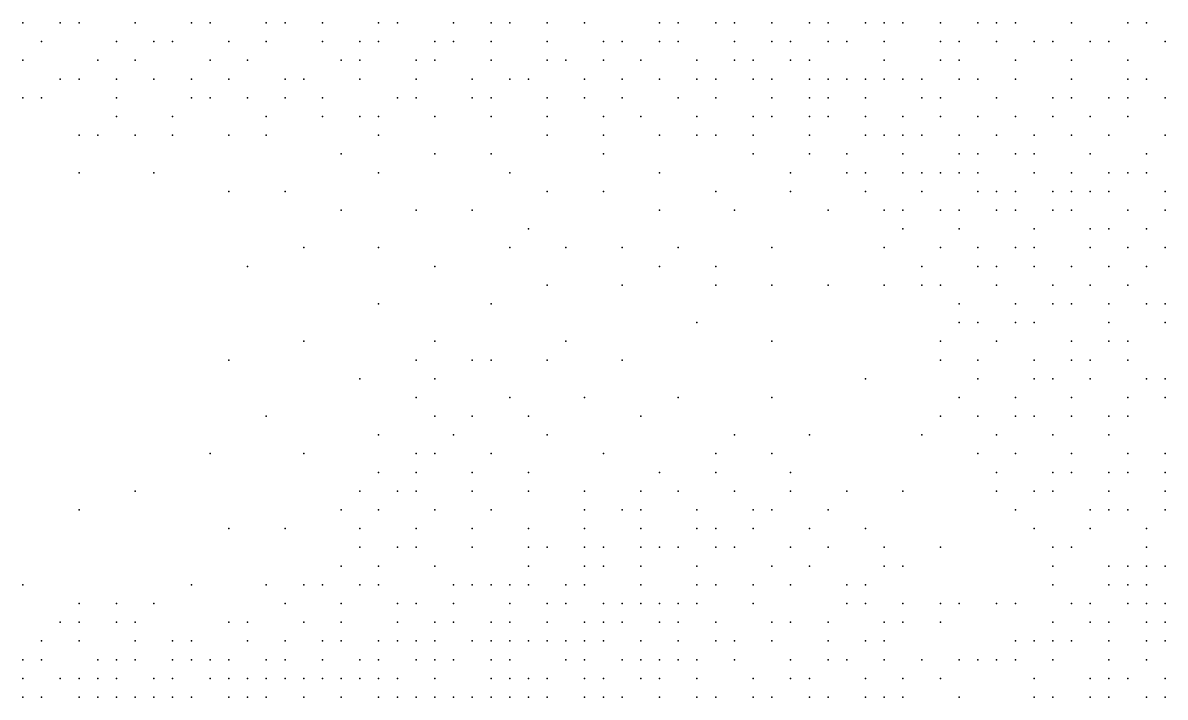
# Model space of a CAD drawing. Extents: x 429 to 793, y 817 to 1241.
# Drawn here: x 701.66 to 746.19, y 1081.6 to 1107.88 of the extents above; entities that cross this region are included whole.
import ezdxf

# ---------------------------------------------------------------- set-up
doc = ezdxf.new("R2010")
doc.units = 0

msp = doc.modelspace()

# ---------------------------------------------------------------- linework, layer by layer
for p in [(701.66, 1107.88, 213.77), (703.12, 1107.88, 213.545), (703.85, 1107.88, 213.553), (706.04, 1107.88, 212.84), (708.23, 1107.88, 212.547), (708.96, 1107.88, 212.233), (711.15, 1107.88, 211.54), (711.88, 1107.88, 211.26), (713.34, 1107.88, 210.79), (715.53, 1107.88, 209.655), (716.26, 1107.88, 209.54), (718.45, 1107.88, 208.278), (719.91, 1107.88, 207.73), (720.64, 1107.88, 207.277), (722.1, 1107.88, 206.37), (723.56, 1107.88, 204.96), (726.48, 1107.88, 203.39), (727.21, 1107.88, 203.23), (728.67, 1107.88, 202.123), (729.4, 1107.88, 201.42), (730.86, 1107.88, 200.49), (732.32, 1107.88, 199.36), (733.05, 1107.88, 198.85), (734.51, 1107.88, 197.422), (735.24, 1107.88, 196.76), (735.97, 1107.88, 196.537), (737.43, 1107.88, 194.873), (738.89, 1107.88, 193.577), (739.62, 1107.88, 192.19), (740.35, 1107.88, 192.42), (742.54, 1107.88, 189.952), (744.73, 1107.88, 187.153), (745.46, 1107.88, 186.243), (702.39, 1107.15, 213.287), (705.31, 1107.15, 212.84), (706.77, 1107.15, 212.36), (707.5, 1107.15, 212.305), (709.69, 1107.15, 211.66), (711.15, 1107.15, 211.02), (713.34, 1107.15, 209.92), (714.8, 1107.15, 209.77), (715.53, 1107.15, 209.377), (717.72, 1107.15, 208.14), (718.45, 1107.15, 208.035), (719.91, 1107.15, 207.086), (722.1, 1107.15, 205.827), (724.29, 1107.15, 204.544), (725.02, 1107.15, 204.02), (726.48, 1107.15, 203.05), (727.21, 1107.15, 202.55), (729.4, 1107.15, 201.14), (730.86, 1107.15, 200.21), (731.59, 1107.15, 198.837), (733.05, 1107.15, 198.402), (733.78, 1107.15, 197.624), (735.24, 1107.15, 196.19), (737.43, 1107.15, 194.11), (738.16, 1107.15, 193.58), (739.62, 1107.15, 191.96), (741.08, 1107.15, 190.397), (741.81, 1107.15, 190.097), (743.27, 1107.15, 187.88), (744, 1107.15, 186.47), (746.19, 1107.15, 183.83), (701.66, 1106.42, 213.033), (704.58, 1106.42, 212.587), (706.04, 1106.42, 212.12), (708.96, 1106.42, 211.427), (710.42, 1106.42, 210.85), (714.07, 1106.42, 209.53), (714.8, 1106.42, 209.137), (716.99, 1106.42, 207.957), (717.72, 1106.42, 207.45), (719.91, 1106.42, 206.79), (722.1, 1106.42, 205.407), (722.83, 1106.42, 204.996), (724.29, 1106.42, 203.875), (725.75, 1106.42, 202.967), (727.94, 1106.42, 201.606), (729.4, 1106.42, 200.55), (730.13, 1106.42, 199.658), (731.59, 1106.42, 198.57), (732.32, 1106.42, 198.145), (735.24, 1106.42, 195.62), (737.43, 1106.42, 193.805), (738.16, 1106.42, 193.003), (740.35, 1106.42, 190.42), (742.54, 1106.42, 188.177), (744.73, 1106.42, 185.477), (703.12, 1105.69, 212.21), (703.85, 1105.69, 212.215), (705.31, 1105.69, 212.107), (706.77, 1105.69, 211.573), (708.23, 1105.69, 210.96), (709.69, 1105.69, 210.887), (711.88, 1105.69, 209.913), (712.61, 1105.69, 209.785), (714.8, 1105.69, 208.913), (716.99, 1105.69, 207.733), (719.18, 1105.69, 206.55), (720.64, 1105.69, 205.65), (721.37, 1105.69, 205.232), (723.56, 1105.69, 204.037), (725.02, 1105.69, 203.01), (726.48, 1105.69, 201.997), (727.94, 1105.69, 200.885), (728.67, 1105.69, 200.263), (730.13, 1105.69, 199.061), (730.86, 1105.69, 198.316), (732.32, 1105.69, 197.26), (733.05, 1105.69, 196.653), (733.78, 1105.69, 196.543), (734.51, 1105.69, 195.569), (735.24, 1105.69, 194.997), (735.97, 1105.69, 194.255), (736.7, 1105.69, 193.647), (738.16, 1105.69, 192.04), (738.89, 1105.69, 191.107), (740.35, 1105.69, 189.595), (742.54, 1105.69, 186.795), (744.73, 1105.69, 184.345), (745.46, 1105.69, 183.55), (701.66, 1104.96, 212.06), (702.39, 1104.96, 211.86), (705.31, 1104.96, 211.58), (708.23, 1104.96, 210.69), (708.96, 1104.96, 210.595), (710.42, 1104.96, 210.347), (711.88, 1104.96, 209.643), (713.34, 1104.96, 208.85), (716.26, 1104.96, 207.903), (716.99, 1104.96, 207.453), (719.18, 1104.96, 205.99), (719.91, 1104.96, 205.708), (722.1, 1104.96, 204.46), (723.56, 1104.96, 203.345), (725.02, 1104.96, 202.298), (727.21, 1104.96, 200.71), (728.67, 1104.96, 199.467), (730.86, 1104.96, 197.963), (732.32, 1104.96, 196.453), (733.05, 1104.96, 196.048), (734.51, 1104.96, 194.703), (736.7, 1104.96, 192.88), (737.43, 1104.96, 192.343), (739.62, 1104.96, 190.02), (741.81, 1104.96, 187.215), (742.54, 1104.96, 186.935), (744, 1104.96, 185.205), (744.73, 1104.96, 183.85), (746.19, 1104.96, 182.09), (705.31, 1104.23, 210.993), (707.5, 1104.23, 210.42), (711.15, 1104.23, 209.428), (713.34, 1104.23, 208.455), (714.8, 1104.23, 208.07), (715.53, 1104.23, 207.68), (717.72, 1104.23, 206.33), (719.91, 1104.23, 205.485), (722.1, 1104.23, 203.727), (724.29, 1104.23, 202.49), (725.75, 1104.23, 201.477), (727.94, 1104.23, 199.43), (730.13, 1104.23, 197.653), (730.86, 1104.23, 197.147), (732.32, 1104.23, 195.647), (733.05, 1104.23, 194.982), (734.51, 1104.23, 193.933), (735.97, 1104.23, 192.535), (737.43, 1104.23, 191.577), (738.89, 1104.23, 189.745), (740.35, 1104.23, 188.5), (741.81, 1104.23, 186.69), (743.27, 1104.23, 185.01), (744.73, 1104.23, 183.17), (703.85, 1103.5, 210.67), (704.58, 1103.5, 210.607), (706.04, 1103.5, 210.413), (707.5, 1103.5, 209.98), (709.69, 1103.5, 209.335), (711.15, 1103.5, 208.817), (715.53, 1103.5, 207.5), (722.1, 1103.5, 203.49), (724.29, 1103.5, 202.24), (726.48, 1103.5, 200.193), (727.94, 1103.5, 198.983), (728.67, 1103.5, 198.535), (730.13, 1103.5, 196.955), (732.32, 1103.5, 195.3), (734.51, 1103.5, 192.89), (735.24, 1103.5, 192.19), (735.97, 1103.5, 191.693), (736.7, 1103.5, 191.197), (738.16, 1103.5, 189.47), (739.62, 1103.5, 188.23), (741.08, 1103.5, 186.407), (742.54, 1103.5, 185.218), (744, 1103.5, 182.975), (746.19, 1103.5, 180.495), (714.07, 1102.77, 207.633), (717.72, 1102.77, 205.715), (719.91, 1102.77, 204.303), (724.29, 1102.77, 201.477), (730.13, 1102.77, 196.353), (732.32, 1102.77, 194.083), (733.78, 1102.77, 192.61), (735.97, 1102.77, 191.145), (738.16, 1102.77, 188.56), (738.89, 1102.77, 187.94), (740.35, 1102.77, 185.875), (741.08, 1102.77, 185.843), (743.27, 1102.77, 183.405), (745.46, 1102.77, 180.95), (703.85, 1102.04, 209.5), (706.77, 1102.04, 209.202), (715.53, 1102.04, 206.46), (720.64, 1102.04, 203.627), (726.48, 1102.04, 198.73), (731.59, 1102.04, 193.727), (733.78, 1102.04, 191.822), (734.51, 1102.04, 190.915), (735.97, 1102.04, 190.1), (736.7, 1102.04, 189.485), (737.43, 1102.04, 188.87), (738.16, 1102.04, 188.26), (738.89, 1102.04, 187.65), (741.08, 1102.04, 184.727), (742.54, 1102.04, 183.2), (744, 1102.04, 182.005), (744.73, 1102.04, 180.933), (745.46, 1102.04, 179.587), (709.69, 1101.31, 207.767), (711.88, 1101.31, 207.175), (722.1, 1101.31, 202.098), (724.29, 1101.31, 200.633), (728.67, 1101.31, 196.658), (731.59, 1101.31, 193.527), (734.51, 1101.31, 190.66), (736.7, 1101.31, 188.097), (738.89, 1101.31, 186.53), (739.62, 1101.31, 185.74), (740.35, 1101.31, 184.82), (741.81, 1101.31, 183.015), (742.54, 1101.31, 182.41), (743.27, 1101.31, 181.82), (744, 1101.31, 180.475), (746.19, 1101.31, 177.905), (714.07, 1100.58, 205.29), (716.99, 1100.58, 204.515), (719.18, 1100.58, 203.747), (726.48, 1100.58, 198.068), (729.4, 1100.58, 195.37), (733.05, 1100.58, 191.29), (735.24, 1100.58, 189.035), (735.97, 1100.58, 187.743), (737.43, 1100.58, 186.383), (738.16, 1100.58, 186.177), (739.62, 1100.58, 184.58), (740.35, 1100.58, 183.98), (741.81, 1100.58, 182.825), (742.54, 1100.58, 181.763), (744.73, 1100.58, 179.12), (746.19, 1100.58, 177.13), (721.37, 1099.85, 201.813), (735.97, 1099.85, 187.19), (738.16, 1099.85, 185.013), (741.08, 1099.85, 182.26), (743.27, 1099.85, 180.11), (744, 1099.85, 179.55), (745.46, 1099.85, 177.58), (712.61, 1099.12, 204.775), (715.53, 1099.12, 203.867), (720.64, 1099.12, 201.388), (722.83, 1099.12, 199.781), (725.02, 1099.12, 198.73), (727.21, 1099.12, 196.62), (730.86, 1099.12, 192.497), (735.24, 1099.12, 187.015), (737.43, 1099.12, 185.24), (738.89, 1099.12, 183.28), (740.35, 1099.12, 182.165), (741.08, 1099.12, 181.61), (743.27, 1099.12, 179.195), (744.73, 1099.12, 177.415), (746.19, 1099.12, 175.42), (710.42, 1098.39, 201.088), (717.72, 1098.39, 201.935), (726.48, 1098.39, 196.34), (728.67, 1098.39, 194.317), (736.7, 1098.39, 184.19), (738.89, 1098.39, 182.495), (739.62, 1098.39, 181.95), (741.08, 1098.39, 180.11), (742.54, 1098.39, 179.01), (744, 1098.39, 177.387), (745.46, 1098.39, 175.865), (722.1, 1097.66, 198.543), (725.02, 1097.66, 196.733), (728.67, 1097.66, 193.383), (730.86, 1097.66, 190.917), (733.05, 1097.66, 188.67), (735.24, 1097.66, 186.05), (736.7, 1097.66, 183.98), (737.43, 1097.66, 183.36), (739.62, 1097.66, 181.02), (741.81, 1097.66, 178.69), (743.27, 1097.66, 177.52), (744.73, 1097.66, 175.847), (715.53, 1096.93, 197.593), (719.91, 1096.93, 199.64), (738.16, 1096.93, 181.395), (740.35, 1096.93, 179.07), (741.81, 1096.93, 178.08), (742.54, 1096.93, 177.35), (744, 1096.93, 175.36), (745.46, 1096.93, 174.283), (746.19, 1096.93, 172.66), (727.94, 1096.2, 192.24), (738.16, 1096.2, 180.57), (738.89, 1096.2, 180.015), (740.35, 1096.2, 178.91), (741.08, 1096.2, 177.64), (744, 1096.2, 175.21), (746.19, 1096.2, 172.5), (712.61, 1095.47, 199.645), (717.72, 1095.47, 195.25), (722.83, 1095.47, 194.247), (730.86, 1095.47, 188.043), (737.43, 1095.47, 180.525), (739.62, 1095.47, 178.98), (742.54, 1095.47, 175.565), (744, 1095.47, 174.3), (744.73, 1095.47, 173.645), (709.69, 1094.74, 201.573), (716.99, 1094.74, 196.34), (719.18, 1094.74, 194.18), (719.91, 1094.74, 193.057), (722.1, 1094.74, 192.7), (725.02, 1094.74, 191.64), (737.43, 1094.74, 180.48), (738.89, 1094.74, 178.59), (741.08, 1094.74, 176.222), (742.54, 1094.74, 174.785), (743.27, 1094.74, 174.15), (744.73, 1094.74, 172.03), (714.8, 1094.01, 197.88), (717.72, 1094.01, 195.34), (734.51, 1094.01, 182.473), (738.89, 1094.01, 177.85), (741.08, 1094.01, 175.965), (741.81, 1094.01, 174.763), (743.27, 1094.01, 173.27), (745.46, 1094.01, 170.657), (746.19, 1094.01, 170.223), (716.99, 1093.28, 195.867), (720.64, 1093.28, 192.075), (723.56, 1093.28, 188.103), (727.21, 1093.28, 185.697), (730.86, 1093.28, 183.74), (738.16, 1093.28, 177.81), (740.35, 1093.28, 175.77), (742.54, 1093.28, 173.82), (744.73, 1093.28, 170.97), (746.19, 1093.28, 169.53), (711.15, 1092.55, 200.287), (717.72, 1092.55, 194.84), (719.18, 1092.55, 193.76), (721.37, 1092.55, 191.053), (725.75, 1092.55, 184.28), (737.43, 1092.55, 177.71), (738.89, 1092.55, 176.37), (740.35, 1092.55, 174.483), (741.08, 1092.55, 174.097), (742.54, 1092.55, 172.717), (744, 1092.55, 171.49), (744.73, 1092.55, 170.785), (715.53, 1091.82, 196.85), (718.45, 1091.82, 194.26), (722.1, 1091.82, 189.94), (729.4, 1091.82, 182.11), (732.32, 1091.82, 180.743), (736.7, 1091.82, 177.61), (739.62, 1091.82, 174.83), (741.81, 1091.82, 172.907), (744, 1091.82, 170.415), (708.96, 1091.09, 201.54), (712.61, 1091.09, 199.25), (716.99, 1091.09, 195.26), (717.72, 1091.09, 194.717), (719.91, 1091.09, 192.563), (724.29, 1091.09, 185.88), (728.67, 1091.09, 181.99), (730.86, 1091.09, 181.04), (738.89, 1091.09, 174.62), (740.35, 1091.09, 173.263), (742.54, 1091.09, 171.52), (744.73, 1091.09, 168.937), (746.19, 1091.09, 167.508), (715.53, 1090.36, 196.725), (716.99, 1090.36, 195.185), (719.18, 1090.36, 192.997), (721.37, 1090.36, 190.27), (726.48, 1090.36, 183.23), (728.67, 1090.36, 182.05), (731.59, 1090.36, 179.983), (739.62, 1090.36, 173.685), (741.81, 1090.36, 171.65), (742.54, 1090.36, 170.703), (744, 1090.36, 168.963), (744.73, 1090.36, 168.497), (746.19, 1090.36, 166.997), (706.04, 1089.63, 202.557), (714.8, 1089.63, 197.157), (716.26, 1089.63, 195.623), (716.99, 1089.63, 195.11), (719.18, 1089.63, 192.947), (721.37, 1089.63, 190.2), (723.56, 1089.63, 186.6), (725.75, 1089.63, 184.29), (727.21, 1089.63, 183.5), (729.4, 1089.63, 181.8), (731.59, 1089.63, 179.825), (733.78, 1089.63, 178.205), (735.97, 1089.63, 176.09), (739.62, 1089.63, 172.55), (741.08, 1089.63, 171.55), (741.81, 1089.63, 171.175), (744, 1089.63, 168.67), (746.19, 1089.63, 166.57), (703.85, 1088.9, 203.592), (714.07, 1088.9, 197.49), (715.53, 1088.9, 196.037), (717.72, 1088.9, 193.867), (719.91, 1088.9, 191.65), (723.56, 1088.9, 186.03), (725.02, 1088.9, 184.8), (725.75, 1088.9, 184.888), (727.94, 1088.9, 183.29), (730.13, 1088.9, 180.94), (730.86, 1088.9, 180.495), (733.05, 1088.9, 178.377), (740.35, 1088.9, 171.93), (743.27, 1088.9, 169.143), (744, 1088.9, 168.215), (744.73, 1088.9, 167.653), (746.19, 1088.9, 165.97), (709.69, 1088.17, 200.29), (711.88, 1088.17, 198.883), (714.8, 1088.17, 196.38), (716.99, 1088.17, 194.81), (719.18, 1088.17, 191.867), (721.37, 1088.17, 189.295), (723.56, 1088.17, 186.68), (725.75, 1088.17, 185.377), (727.94, 1088.17, 183.703), (728.67, 1088.17, 182.905), (730.13, 1088.17, 181.213), (732.32, 1088.17, 179.077), (734.51, 1088.17, 176.86), (741.08, 1088.17, 170.365), (743.27, 1088.17, 168.5), (745.46, 1088.17, 166.28), (714.8, 1087.44, 196.08), (716.26, 1087.44, 195.007), (716.99, 1087.44, 193.9), (719.18, 1087.44, 191.54), (721.37, 1087.44, 188.99), (722.1, 1087.44, 187.98), (723.56, 1087.44, 187.13), (724.29, 1087.44, 186.992), (725.75, 1087.44, 185.905), (726.48, 1087.44, 185.523), (727.21, 1087.44, 184.41), (728.67, 1087.44, 183.31), (729.4, 1087.44, 182.451), (731.59, 1087.44, 179.775), (733.05, 1087.44, 178.097), (735.24, 1087.44, 175.97), (737.43, 1087.44, 173.75), (741.81, 1087.44, 169.5), (742.54, 1087.44, 168.805), (745.46, 1087.44, 166.015), (714.07, 1086.71, 196.46), (715.53, 1086.71, 195.403), (717.72, 1086.71, 193.19), (721.37, 1086.71, 189.26), (723.56, 1086.71, 187.58), (724.29, 1086.71, 187.07), (725.75, 1086.71, 186.05), (727.94, 1086.71, 184.553), (730.86, 1086.71, 180.697), (732.32, 1086.71, 178.997), (735.24, 1086.71, 175.805), (735.97, 1086.71, 175.077), (741.81, 1086.71, 169.32), (744, 1086.71, 167.117), (744.73, 1086.71, 166.43), (745.46, 1086.71, 165.697), (746.19, 1086.71, 164.94), (701.66, 1085.98, 203.425), (708.23, 1085.98, 200.52), (711.15, 1085.98, 198.85), (712.61, 1085.98, 197.22), (713.34, 1085.98, 196.84), (714.8, 1085.98, 195.7), (715.53, 1085.98, 195.15), (718.45, 1085.98, 192.31), (719.18, 1085.98, 191.097), (719.91, 1085.98, 190.71), (720.64, 1085.98, 190.135), (721.37, 1085.98, 189.65), (722.83, 1085.98, 188.66), (723.56, 1085.98, 188.16), (725.75, 1085.98, 186.657), (727.94, 1085.98, 184.697), (728.67, 1085.98, 184.072), (730.13, 1085.98, 182.118), (731.59, 1085.98, 179.91), (733.78, 1085.98, 177.487), (734.51, 1085.98, 176.48), (741.81, 1085.98, 168.75), (744, 1085.98, 166.768), (744.73, 1085.98, 165.963), (745.46, 1085.98, 165.582), (703.85, 1085.25, 202.24), (705.31, 1085.25, 201.695), (706.77, 1085.25, 200.757), (711.88, 1085.25, 197.54), (714.07, 1085.25, 195.947), (716.26, 1085.25, 193.61), (716.99, 1085.25, 193.017), (718.45, 1085.25, 191.83), (720.64, 1085.25, 190.557), (722.1, 1085.25, 189.75), (722.83, 1085.25, 189.25), (724.29, 1085.25, 188.245), (725.02, 1085.25, 187.74), (725.75, 1085.25, 187.263), (726.48, 1085.25, 186.787), (727.21, 1085.25, 185.82), (727.94, 1085.25, 185.33), (730.13, 1085.25, 182.505), (733.78, 1085.25, 176.93), (734.51, 1085.25, 176.175), (735.97, 1085.25, 174.95), (737.43, 1085.25, 173.46), (738.16, 1085.25, 172.73), (739.62, 1085.25, 171.027), (740.35, 1085.25, 170.067), (742.54, 1085.25, 168.173), (743.27, 1085.25, 167.21), (744.73, 1085.25, 165.733), (745.46, 1085.25, 165.237), (746.19, 1085.25, 164.405), (703.12, 1084.52, 202.283), (703.85, 1084.52, 201.97), (705.31, 1084.52, 201.43), (706.04, 1084.52, 201.29), (709.69, 1084.52, 198.777), (710.42, 1084.52, 198.18), (712.61, 1084.52, 196.79), (714.07, 1084.52, 195.613), (716.26, 1084.52, 193.37), (717.72, 1084.52, 192.577), (718.45, 1084.52, 192.18), (719.91, 1084.52, 191.413), (720.64, 1084.52, 190.743), (722.1, 1084.52, 189.945), (723.56, 1084.52, 188.835), (724.29, 1084.52, 188.442), (725.02, 1084.52, 188.133), (726.48, 1084.52, 186.768), (727.21, 1084.52, 186.255), (728.67, 1084.52, 184.257), (730.86, 1084.52, 181.56), (731.59, 1084.52, 180.592), (733.05, 1084.52, 178.45), (735.24, 1084.52, 175.367), (735.97, 1084.52, 174.863), (737.43, 1084.52, 173.39), (741.81, 1084.52, 168.81), (743.27, 1084.52, 167.375), (744, 1084.52, 166.395), (745.46, 1084.52, 165.15), (746.19, 1084.52, 164.07), (702.39, 1083.79, 202.44), (703.85, 1083.79, 201.7), (706.04, 1083.79, 200.62), (707.5, 1083.79, 200.04), (708.23, 1083.79, 199.575), (710.42, 1083.79, 197.815), (711.88, 1083.79, 196.873), (713.34, 1083.79, 195.917), (714.07, 1083.79, 195.333), (715.53, 1083.79, 194.09), (716.26, 1083.79, 193.2), (716.99, 1083.79, 192.912), (717.72, 1083.79, 192.623), (719.18, 1083.79, 191.967), (719.91, 1083.79, 191.553), (720.64, 1083.79, 191.24), (721.37, 1083.79, 190.873), (722.1, 1083.79, 190.565), (722.83, 1083.79, 189.733), (723.56, 1083.79, 189.327), (724.29, 1083.79, 188.92), (725.75, 1083.79, 187.71), (727.21, 1083.79, 185.747), (728.67, 1083.79, 184.69), (729.4, 1083.79, 183.673), (730.86, 1083.79, 181.48), (733.05, 1083.79, 177.96), (734.51, 1083.79, 176.425), (735.24, 1083.79, 175.66), (740.35, 1083.79, 169.94), (741.08, 1083.79, 169.46), (741.81, 1083.79, 168.73), (742.54, 1083.79, 168.017), (744, 1083.79, 166.56), (745.46, 1083.79, 165.077), (746.19, 1083.79, 163.785), (701.66, 1083.06, 202.235), (702.39, 1083.06, 202.327), (704.58, 1083.06, 201.26), (705.31, 1083.06, 200.637), (706.04, 1083.06, 200.27), (707.5, 1083.06, 199.69), (708.23, 1083.06, 199.225), (708.96, 1083.06, 198.567), (709.69, 1083.06, 198.105), (711.15, 1083.06, 197.45), (711.88, 1083.06, 196.63), (713.34, 1083.06, 195.528), (714.8, 1083.06, 194.45), (715.53, 1083.06, 194.173), (716.99, 1083.06, 193.51), (717.72, 1083.06, 193.22), (718.45, 1083.06, 192.93), (719.91, 1083.06, 191.837), (720.64, 1083.06, 191.375), (722.83, 1083.06, 190.315), (723.56, 1083.06, 189.465), (725.02, 1083.06, 188.093), (725.75, 1083.06, 187.962), (726.48, 1083.06, 187.187), (727.21, 1083.06, 186.2), (727.94, 1083.06, 185.63), (729.4, 1083.06, 183.557), (731.59, 1083.06, 180.487), (733.05, 1083.06, 178.52), (733.78, 1083.06, 177.47), (735.24, 1083.06, 175.45), (736.7, 1083.06, 174.145), (738.16, 1083.06, 172.153), (738.89, 1083.06, 171.423), (739.62, 1083.06, 170.44), (740.35, 1083.06, 170.192), (741.81, 1083.06, 168.47), (744, 1083.06, 166.275), (745.46, 1083.06, 164.69), (701.66, 1082.33, 201.987), (703.12, 1082.33, 201.425), (703.85, 1082.33, 201.36), (704.58, 1082.33, 200.92), (705.31, 1082.33, 200.287), (706.77, 1082.33, 199.533), (707.5, 1082.33, 199.147), (708.96, 1082.33, 198.24), (709.69, 1082.33, 197.94), (710.42, 1082.33, 197.585), (711.15, 1082.33, 197.065), (711.88, 1082.33, 196.527), (712.61, 1082.33, 195.61), (713.34, 1082.33, 195.33), (714.07, 1082.33, 194.927), (714.8, 1082.33, 194.67), (715.53, 1082.33, 194.358), (716.26, 1082.33, 194.097), (717.72, 1082.33, 193.37), (719.91, 1082.33, 192.21), (720.64, 1082.33, 191.767), (721.37, 1082.33, 191.17), (722.1, 1082.33, 190.83), (723.56, 1082.33, 190.01), (724.29, 1082.33, 189.53), (725.75, 1082.33, 187.908), (726.48, 1082.33, 187.113), (727.94, 1082.33, 185.345), (730.13, 1082.33, 182.155), (731.59, 1082.33, 180.605), (732.32, 1082.33, 179.05), (734.51, 1082.33, 176.775), (735.97, 1082.33, 174.943), (737.43, 1082.33, 173.447), (741.08, 1082.33, 169.45), (743.27, 1082.33, 166.993), (744, 1082.33, 166), (744.73, 1082.33, 165.5), (746.19, 1082.33, 163.98), (701.66, 1081.6, 201.647), (702.39, 1081.6, 201.333), (703.85, 1081.6, 201.02), (704.58, 1081.6, 200.653), (705.31, 1081.6, 200.007), (706.04, 1081.6, 199.545), (706.77, 1081.6, 199.442), (707.5, 1081.6, 198.965), (708.23, 1081.6, 198.38), (709.69, 1081.6, 197.56), (710.42, 1081.6, 197.12), (711.15, 1081.6, 196.765), (712.61, 1081.6, 196.073), (714.07, 1081.6, 195.112), (715.53, 1081.6, 194.895), (716.26, 1081.6, 194.583), (716.99, 1081.6, 194.247), (717.72, 1081.6, 193.594), (718.45, 1081.6, 193.162), (719.18, 1081.6, 192.757), (719.91, 1081.6, 192.07), (720.64, 1081.6, 191.813), (721.37, 1081.6, 191.217), (722.1, 1081.6, 190.877), (723.56, 1081.6, 190.085), (724.29, 1081.6, 189.395), (725.02, 1081.6, 188.557), (726.48, 1081.6, 187.57), (727.94, 1081.6, 185.473), (728.67, 1081.6, 184.49), (730.13, 1081.6, 182.86), (730.86, 1081.6, 181.22), (732.32, 1081.6, 179.66), (733.05, 1081.6, 178.58), (734.51, 1081.6, 176.57), (735.24, 1081.6, 175.525), (735.97, 1081.6, 174.67), (738.16, 1081.6, 172.482), (741.08, 1081.6, 169.47), (741.81, 1081.6, 168.647), (743.27, 1081.6, 166.98), (744, 1081.6, 166.24), (745.46, 1081.6, 164.74), (746.19, 1081.6, 163.973)]:
    msp.add_point(p)

doc.saveas('drawing.dxf')
